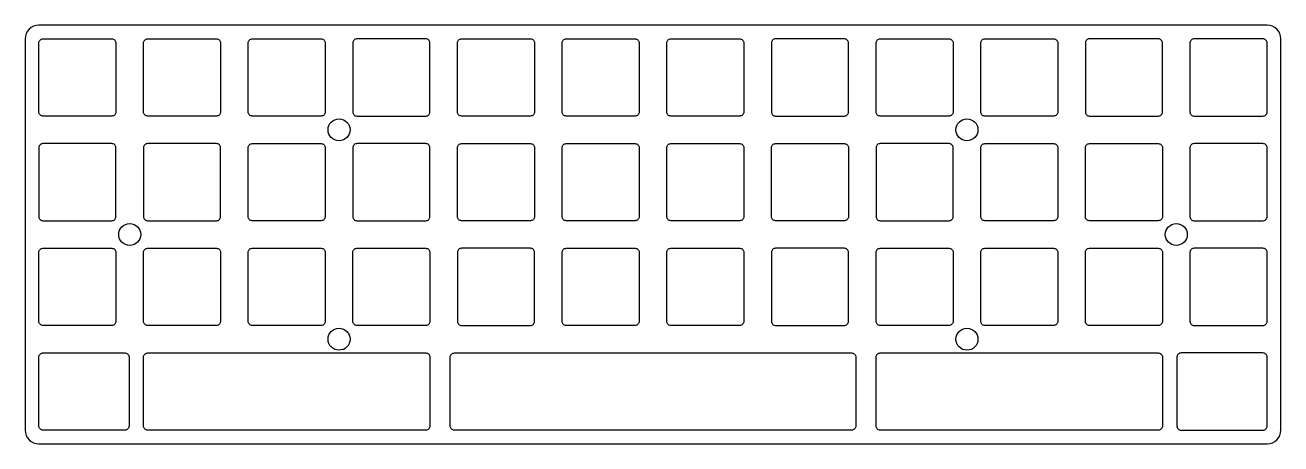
# Model space of a CAD drawing. Header units: millimetres. Extents: x 11 to 239, y -165 to -89.
import ezdxf

# ---------------------------------------------------------------- set-up
doc = ezdxf.new("R2010")
doc.units = ezdxf.units.MM
doc.layers.get('0').update_dxf_attribs({"linetype": 'CONTINUOUS'})

msp = doc.modelspace()

# ---------------------------------------------------------------- linework, layer by layer
for p, q in [((236.1, -89.11), (13.1, -89.11)), ((10.6, -91.61), (10.6, -162.61)), ((238.6, -162.61), (238.6, -91.61)), ((13.1, -165.11), (236.1, -165.11))]:
    msp.add_line(p, q)
for points in [[(27.1, -104.86, -0.414214), (26.35, -105.61), (13.85, -105.61, -0.414214), (13.1, -104.86), (13.1, -92.36, -0.414214), (13.85, -91.61), (26.35, -91.61, -0.414214), (27.1, -92.36)], [(32.85, -105.61, -0.414214), (32.1, -104.86), (32.1, -92.36, -0.414214), (32.85, -91.61), (45.35, -91.61, -0.414214), (46.1, -92.36), (46.1, -104.86, -0.414214), (45.35, -105.61)], [(64.35, -91.61, -0.414214), (65.1, -92.36), (65.1, -104.86, -0.414214), (64.35, -105.61), (51.85, -105.61, -0.414214), (51.1, -104.86), (51.1, -92.36, -0.414214), (51.85, -91.61)], [(84.1, -104.86), (84.1, -92.36, 0.414214), (83.35, -91.61), (70.85, -91.61, 0.414214), (70.1, -92.36), (70.1, -104.86, 0.414214), (70.85, -105.61), (83.35, -105.61, 0.414214)], [(102.35, -91.61, -0.414214), (103.1, -92.36), (103.1, -104.86, -0.414214), (102.35, -105.61), (89.85, -105.61, -0.414214), (89.1, -104.86), (89.1, -92.36, -0.414214), (89.85, -91.61)], [(108.85, -105.61, -0.414214), (108.1, -104.86), (108.1, -92.36, -0.414214), (108.85, -91.61), (121.35, -91.61, -0.414214), (122.1, -92.36), (122.1, -104.86, -0.414214), (121.35, -105.61)], [(127.1, -104.86), (127.1, -92.36, -0.414214), (127.85, -91.61), (140.35, -91.61, -0.414214), (141.1, -92.36), (141.1, -104.86, -0.414214), (140.35, -105.61), (127.85, -105.61, -0.414214)], [(159.35, -91.61), (146.85, -91.61, 0.414214), (146.1, -92.36), (146.1, -104.86, 0.414214), (146.85, -105.61), (159.35, -105.61, 0.414214), (160.1, -104.86), (160.1, -92.36, 0.414214)], [(178.35, -91.61, -0.414214), (179.1, -92.36), (179.1, -104.86, -0.414214), (178.35, -105.61), (165.85, -105.61, -0.414214), (165.1, -104.86), (165.1, -92.36, -0.414214), (165.85, -91.61)], [(184.85, -105.61, -0.414214), (184.1, -104.86), (184.1, -92.36, -0.414214), (184.85, -91.61), (197.35, -91.61, -0.414214), (198.1, -92.36), (198.1, -104.86, -0.414214), (197.35, -105.61)], [(216.35, -91.61), (203.85, -91.61, 0.414214), (203.1, -92.36), (203.1, -104.86, 0.414214), (203.85, -105.61), (216.35, -105.61, 0.414214), (217.1, -104.86), (217.1, -92.36, 0.414214)], [(236.1, -104.86), (236.1, -92.36, 0.414214), (235.35, -91.61), (222.85, -91.61, 0.414214), (222.1, -92.36), (222.1, -104.86, 0.414214), (222.85, -105.61), (235.35, -105.61, 0.414214)], [(26.35, -110.61), (13.85, -110.61, 0.414214), (13.1, -111.36), (13.1, -123.86, 0.414214), (13.85, -124.61), (26.35, -124.61, 0.414214), (27.1, -123.86), (27.1, -111.36, 0.414214)], [(46.1, -123.86), (46.1, -111.36, 0.414214), (45.35, -110.61), (32.85, -110.61, 0.414214), (32.1, -111.36), (32.1, -123.86, 0.414214), (32.85, -124.61), (45.35, -124.61, 0.414214)], [(65.1, -123.86, -0.414214), (64.35, -124.61), (51.85, -124.61, -0.414214), (51.1, -123.86), (51.1, -111.36, -0.414214), (51.85, -110.61), (64.35, -110.61, -0.414214), (65.1, -111.36)], [(83.35, -110.61), (70.85, -110.61, 0.414214), (70.1, -111.36), (70.1, -123.86, 0.414214), (70.85, -124.61), (83.35, -124.61, 0.414214), (84.1, -123.86), (84.1, -111.36, 0.414214)], [(89.1, -123.86), (89.1, -111.36, -0.414214), (89.85, -110.61), (102.35, -110.61, -0.414214), (103.1, -111.36), (103.1, -123.86, -0.414214), (102.35, -124.61), (89.85, -124.61, -0.414214)], [(121.35, -124.61), (108.85, -124.61, -0.414214), (108.1, -123.86), (108.1, -111.36, -0.414214), (108.85, -110.61), (121.35, -110.61, -0.414214), (122.1, -111.36), (122.1, -123.86, -0.414214)], [(140.35, -124.61), (127.85, -124.61, -0.414214), (127.1, -123.86), (127.1, -111.36, -0.414214), (127.85, -110.61), (140.35, -110.61, -0.414214), (141.1, -111.36), (141.1, -123.86, -0.414214)], [(160.1, -123.86, -0.414214), (159.35, -124.61), (146.85, -124.61, -0.414214), (146.1, -123.86), (146.1, -111.36, -0.414214), (146.85, -110.61), (159.35, -110.61, -0.414214), (160.1, -111.36)], [(179.1, -123.86), (179.1, -111.36, 0.414214), (178.35, -110.61), (165.85, -110.61, 0.414214), (165.1, -111.36), (165.1, -123.86, 0.414214), (165.85, -124.61), (178.35, -124.61, 0.414214)], [(184.1, -123.86), (184.1, -111.36, -0.414214), (184.85, -110.61), (197.35, -110.61, -0.414214), (198.1, -111.36), (198.1, -123.86, -0.414214), (197.35, -124.61), (184.85, -124.61, -0.414214)], [(217.1, -123.86, -0.414214), (216.35, -124.61), (203.85, -124.61, -0.414214), (203.1, -123.86), (203.1, -111.36, -0.414214), (203.85, -110.61), (216.35, -110.61, -0.414214), (217.1, -111.36)], [(235.35, -110.61), (222.85, -110.61, 0.414214), (222.1, -111.36), (222.1, -123.86, 0.414214), (222.85, -124.61), (235.35, -124.61, 0.414214), (236.1, -123.86), (236.1, -111.36, 0.414214)], [(26.35, -129.61, -0.414214), (27.1, -130.36), (27.1, -142.86, -0.414214), (26.35, -143.61), (13.85, -143.61, -0.414214), (13.1, -142.86), (13.1, -130.36, -0.414214), (13.85, -129.61)], [(32.85, -143.61, -0.414214), (32.1, -142.86), (32.1, -130.36, -0.414214), (32.85, -129.61), (45.35, -129.61, -0.414214), (46.1, -130.36), (46.1, -142.86, -0.414214), (45.35, -143.61)], [(51.1, -130.36, -0.414214), (51.85, -129.61), (64.35, -129.61, -0.414214), (65.1, -130.36), (65.1, -142.86, -0.414214), (64.35, -143.61), (51.85, -143.61, -0.414214), (51.1, -142.86)], [(84.1, -142.86, -0.414214), (83.35, -143.61), (70.85, -143.61, -0.414214), (70.1, -142.86), (70.1, -130.36, -0.414214), (70.85, -129.61), (83.35, -129.61, -0.414214), (84.1, -130.36)], [(103.1, -142.86), (103.1, -130.36, 0.414214), (102.35, -129.61), (89.85, -129.61, 0.414214), (89.1, -130.36), (89.1, -142.86, 0.414214), (89.85, -143.61), (102.35, -143.61, 0.414214)], [(108.85, -143.61, -0.414214), (108.1, -142.86), (108.1, -130.36, -0.414214), (108.85, -129.61), (121.35, -129.61, -0.414214), (122.1, -130.36), (122.1, -142.86, -0.414214), (121.35, -143.61)], [(127.1, -142.86), (127.1, -130.36, -0.414214), (127.85, -129.61), (140.35, -129.61, -0.414214), (141.1, -130.36), (141.1, -142.86, -0.414214), (140.35, -143.61), (127.85, -143.61, -0.414214)], [(159.35, -129.61), (146.85, -129.61, 0.414214), (146.1, -130.36), (146.1, -142.86, 0.414214), (146.85, -143.61), (159.35, -143.61, 0.414214), (160.1, -142.86), (160.1, -130.36, 0.414214)], [(179.1, -142.86, -0.414214), (178.35, -143.61), (165.85, -143.61, -0.414214), (165.1, -142.86), (165.1, -130.36, -0.414214), (165.85, -129.61), (178.35, -129.61, -0.414214), (179.1, -130.36)], [(184.85, -143.61, -0.414214), (184.1, -142.86), (184.1, -130.36, -0.414214), (184.85, -129.61), (197.35, -129.61, -0.414214), (198.1, -130.36), (198.1, -142.86, -0.414214), (197.35, -143.61)], [(216.35, -129.61, -0.414214), (217.1, -130.36), (217.1, -142.86, -0.414214), (216.35, -143.61), (203.85, -143.61, -0.414214), (203.1, -142.86), (203.1, -130.36, -0.414214), (203.85, -129.61)], [(236.1, -142.86), (236.1, -130.36, 0.414214), (235.35, -129.61), (222.85, -129.61, 0.414214), (222.1, -130.36), (222.1, -142.86, 0.414214), (222.85, -143.61), (235.35, -143.61, 0.414214)], [(13.85, -162.61, -0.414214), (13.1, -161.86), (13.1, -149.36, -0.414214), (13.85, -148.61), (28.73, -148.61, -0.414214), (29.48, -149.36), (29.48, -161.86, -0.414214), (28.73, -162.61)], [(32.1, -161.86), (32.1, -149.36, -0.414214), (32.85, -148.61), (45.35, -148.61), (70.85, -148.61), (83.35, -148.61, -0.414214), (84.1, -149.36), (84.1, -161.86, -0.414214), (83.35, -162.61), (70.85, -162.61), (45.35, -162.61), (32.85, -162.61, -0.414214)], [(102.35, -162.61), (89.85, -162.61), (88.54, -162.61, -0.414214), (87.79, -161.86), (87.79, -149.36, -0.414214), (88.54, -148.61), (89.85, -148.61), (102.35, -148.61), (146.85, -148.61), (159.35, -148.61), (160.67, -148.61, -0.414214), (161.42, -149.36), (161.42, -161.86, -0.414214), (160.67, -162.61), (159.35, -162.61), (146.85, -162.61)], [(216.35, -148.61, -0.414214), (217.1, -149.36), (217.1, -161.86, -0.414214), (216.35, -162.61), (203.85, -162.61), (178.35, -162.61), (165.85, -162.61, -0.414214), (165.1, -161.86), (165.1, -149.36, -0.414214), (165.85, -148.61), (178.35, -148.61), (203.85, -148.61)], [(236.1, -161.86), (236.1, -149.36, 0.414214), (235.35, -148.61), (220.48, -148.61, 0.414214), (219.73, -149.36), (219.73, -161.86, 0.414214), (220.48, -162.61), (235.35, -162.61, 0.414214)]]:
    msp.add_lwpolyline(points, format="xyb", close=True)
for points in [[(13.1, -89.11), (11.72, -89.11), (10.6, -90.23), (10.6, -91.61)], [(238.6, -91.61), (238.6, -90.23), (237.48, -89.11), (236.1, -89.11)], [(10.6, -162.61), (10.6, -163.99), (11.72, -165.11), (13.1, -165.11)], [(236.1, -165.11), (237.48, -165.11), (238.6, -163.99), (238.6, -162.61)]]:
    msp.add_open_spline(points, degree=3)
for points, knots in [([(69.6, -108.11), (69.6, -107), (68.71, -106.11), (67.6, -106.11), (66.5, -106.11), (65.6, -107), (65.6, -108.11), (65.6, -109.21), (66.5, -110.11), (67.6, -110.11), (68.71, -110.11), (69.6, -109.21), (69.6, -108.11)], [0, 0, 0, 0, 1, 1, 1, 2, 2, 2, 3, 3, 3, 4, 4, 4, 4]), ([(183.6, -108.11), (183.6, -107), (182.71, -106.11), (181.6, -106.11), (180.5, -106.11), (179.6, -107), (179.6, -108.11), (179.6, -109.21), (180.5, -110.11), (181.6, -110.11), (182.71, -110.11), (183.6, -109.21), (183.6, -108.11)], [0, 0, 0, 0, 1, 1, 1, 2, 2, 2, 3, 3, 3, 4, 4, 4, 4]), ([(31.6, -127.11), (31.6, -126), (30.71, -125.11), (29.6, -125.11), (28.5, -125.11), (27.6, -126), (27.6, -128.21), (28.5, -129.11), (29.6, -129.11), (30.71, -129.11), (31.6, -128.21), (31.6, -127.11)], [0, 0, 0, 0, 1, 1, 1, 2, 2, 3, 3, 3, 4, 4, 4, 4]), ([(221.6, -127.11), (221.6, -126), (220.71, -125.11), (219.6, -125.11), (218.5, -125.11), (217.6, -126), (217.6, -128.21), (218.5, -129.11), (219.6, -129.11), (220.71, -129.11), (221.6, -128.21), (221.6, -127.11)], [0, 0, 0, 0, 1, 1, 1, 2, 2, 3, 3, 3, 4, 4, 4, 4]), ([(69.6, -146.11), (69.6, -145), (68.71, -144.11), (67.6, -144.11), (66.5, -144.11), (65.6, -145), (65.6, -147.21), (66.5, -148.11), (67.6, -148.11), (68.71, -148.11), (69.6, -147.21), (69.6, -146.11)], [0, 0, 0, 0, 1, 1, 1, 2, 2, 3, 3, 3, 4, 4, 4, 4]), ([(183.6, -146.11), (183.6, -145), (182.71, -144.11), (181.6, -144.11), (180.5, -144.11), (179.6, -145), (179.6, -147.21), (180.5, -148.11), (181.6, -148.11), (182.71, -148.11), (183.6, -147.21), (183.6, -146.11)], [0, 0, 0, 0, 1, 1, 1, 2, 2, 3, 3, 3, 4, 4, 4, 4])]:
    msp.add_open_spline(points, degree=3, knots=knots)

doc.saveas('drawing.dxf')
